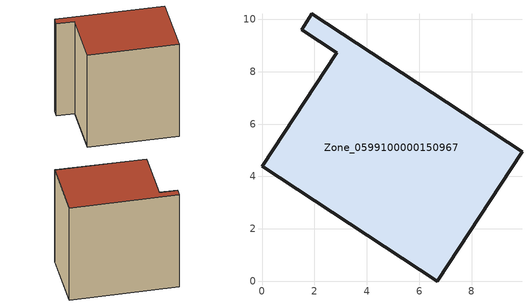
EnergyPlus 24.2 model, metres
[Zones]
Zone_0599100000150967
 floor ground (C_G): 2.85,8.72 1.51,9.6 1.91,10.21 9.92,4.94 6.68,0 0,4.38 z0
 wall outside (C_F): 9.92,4.94 1.91,10.21 1.51,9.6 2.85,8.72 0,4.38 6.68,0 9.92,4.94 z0:9.45
 roof outside (C_R): 6.68,0 9.92,4.94 1.91,10.21 1.51,9.6 2.85,8.72 0,4.38 z9.45
[BUILDING]
Pand.0599100000150967: North Axis=0; Terrain=City; Loads Convergence Tolerance Value=0.04; Temperature Convergence Tolerance Value=0.4; Solar Distribution=FullExterior; Maximum Number of Warmup Days=25; Minimum Number of Warmup Days=1
[Site:Location]
Rotterdam.The.Hague.AP_ZH_NLD Design_Conditions: Latitude=51.96; Longitude=4.45; Time Zone=1; Elevation=-4.5
[SITE:GROUNDTEMPERATURE:BUILDINGSURFACE]
18, 18, 18, 18, 18, 18, 18, 18, 18, 18, 18, 18
[MATERIAL] Thermal Absorptance=0.9; Solar Absorptance=0.7; Visible Absorptance=0.7
Name | Roughness | Thickness | Conductivity | Density | Specific Heat
G.TI.1946 | MediumSmooth | 0.15 | 1 | 540 | 1210
F.TI.1946 | Rough | 0.3 | 0.857143 | 1920 | 840
R.TI.1946 | MediumRough | 0.2 | 0.1 | 1500 | 1000
[CONSTRUCTION]
C_G: G.TI.1946
C_F: F.TI.1946
C_R: R.TI.1946
[ZONE]
Zone_0599100000150967: Type=1; Multiplier=1; Ceiling Height=Autocalculate; Volume=Autocalculate; Floor Area=autocalculate; Part of Total Floor Area=Yes
[ZONEINFILTRATION:DESIGNFLOWRATE]
Infil_Zone_0599100000150967: Zone or ZoneList or Space or SpaceList=Zone_0599100000150967; Schedule=AlwaysOn; Design Flow Rate Calculation Method=Flow/Area; Flow Rate per Floor Area=0.003; Constant Term Coefficient=1; Temperature Term Coefficient=0; Velocity Term Coefficient=0; Velocity Squared Term Coefficient=0
[HVACTEMPLATE:ZONE:IDEALLOADSAIRSYSTEM]
Zone_0599100000150967: Maximum Heating Supply Air Temperature=50; Minimum Cooling Supply Air Temperature=13; Maximum Heating Supply Air Humidity Ratio=0.0156; Minimum Cooling Supply Air Humidity Ratio=0.0077; Heating Limit=NoLimit; Cooling Limit=NoLimit; Dehumidification Control Type=ConstantSensibleHeatRatio; Cooling Sensible Heat Ratio=0.7; Dehumidification Setpoint=60; Humidification Control Type=None; Humidification Setpoint=30; Outdoor Air Method=None; Outdoor Air Flow Rate per Person=0.00944; Outdoor Air Flow Rate per Zone Floor Area=0; Outdoor Air Flow Rate per Zone=0; Demand Controlled Ventilation Type=None; Outdoor Air Economizer Type=NoEconomizer; Heat Recovery Type=None; Sensible Heat Recovery Effectiveness=0.7; Latent Heat Recovery Effectiveness=0.65
[ZONECONTROL:THERMOSTAT]
ThermostatControl_Zone_0599100000150967: Zone or ZoneList=Zone_0599100000150967; Control Type Schedule=DualSetpointControlType; Control 1=Thermostat_Zone_0599100000150967; Temperature Difference Between Cutout And Setpoint=0
[THERMOSTATSETPOINT:DUALSETPOINT]
Thermostat_Zone_0599100000150967: Heating Setpoint Temperature Schedule=HeatingSetpoint_Zone_0599100000150967; Cooling Setpoint Temperature Schedule=CoolingSetpoint_Zone_0599100000150967
[SCHEDULE:COMPACT]
HeatingSetpoint_Zone_0599100000150967: Through: 12/31, For: AllDays, Until: 24:00, 21
CoolingSetpoint_Zone_0599100000150967: Through: 12/31, For: AllDays, Until: 24:00, 24
DualSetpointControlType: Through: 12/31, For: AllDays, Until: 24:00, 4
AlwaysOn: Through: 12/31, For: AllDays, Until: 24:00, 1
